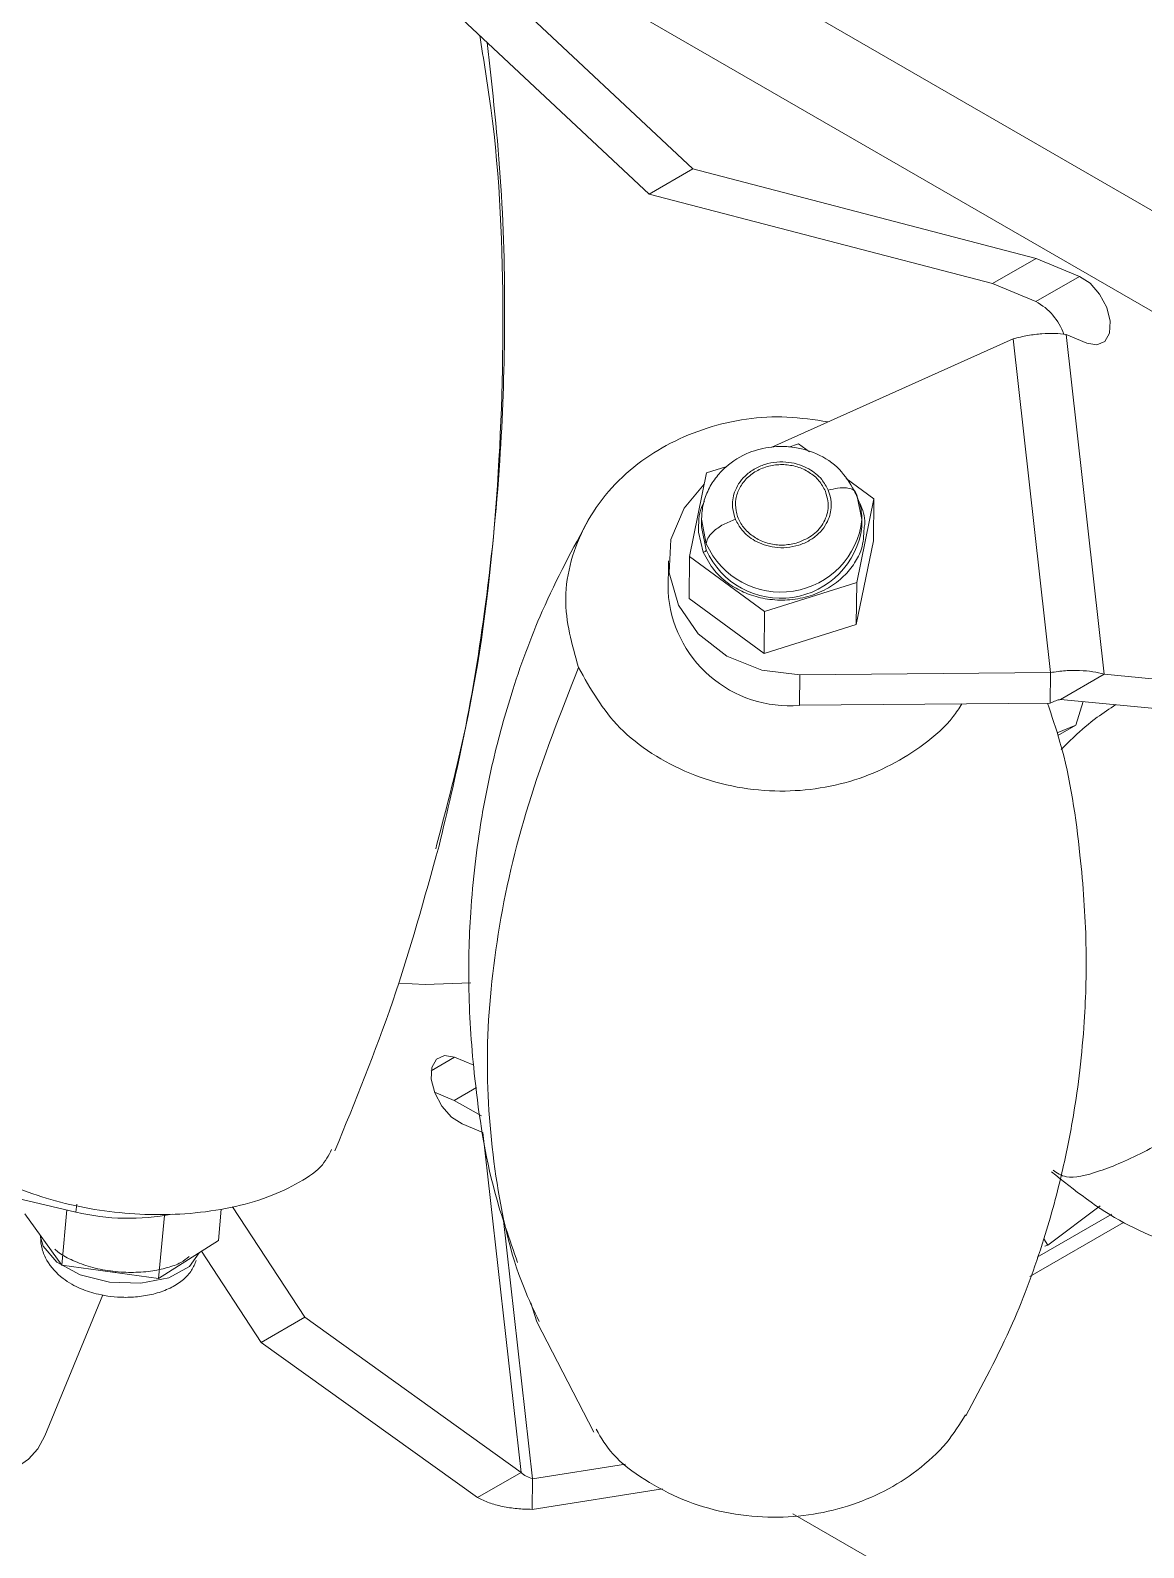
# Model space of a CAD drawing. Header units: millimetres. Extents: x -529 to 1738, y -425 to 849.
# Drawn here: x -14.58 to 3.45, y 198.03 to 222.62 of the extents above; entities that cross this region are included whole.
import ezdxf

# ---------------------------------------------------------------- set-up
doc = ezdxf.new("R2010")
doc.units = ezdxf.units.MM

msp = doc.modelspace()

# ---------------------------------------------------------------- linework, layer by layer
at = {"color": 7, "linetype": 'Continuous', "lineweight": 15}
for p, q in [((107.05, 159.969), (-6.087, 225.281)), ((105.636, 159.152), (-7.501, 224.465)), ((-7.22, 223.528), (-3.851, 220.372)), ((-7.927, 223.12), (-4.558, 219.964)), ((-3.851, 220.372), (-4.558, 219.964)), ((-3.851, 220.372), (1.711, 218.922)), ((-4.558, 219.964), (1.004, 218.513)), ((1.711, 218.922), (1.004, 218.513)), ((1.711, 218.922), (2.411, 218.629)), ((2.411, 218.629), (1.704, 218.221)), ((1.004, 218.513), (1.704, 218.221)), ((1.337, 217.619), (-2.572, 215.866)), ((1.943, 212.212), (1.337, 217.619)), ((2.195, 217.689), (2.812, 212.184)), ((2.195, 217.689), (2.532, 217.548)), ((-2.297, 215.866), (-2.137, 215.916)), ((-2.137, 215.916), (-1.959, 215.786)), ((-3.905, 214.09), (-3.629, 215.448)), ((-3.629, 215.448), (-3.302, 215.55)), ((-1.369, 215.354), (-0.921, 215.026)), ((-1.19, 215.065), (-1.243, 215.174)), ((-0.921, 215.026), (-1.196, 213.669)), ((-1.111, 214.689), (-1.19, 215.065)), ((-0.927, 214.347), (-0.921, 215.026)), ((-3.711, 214.695), (-3.712, 214.595)), ((-1.112, 214.571), (-1.111, 214.67)), ((-3.712, 214.595), (-3.712, 214.572)), ((-0.927, 214.347), (-1.203, 212.99)), ((-4.247, 214.021), (-4.251, 213.526)), ((-3.911, 213.411), (-3.905, 214.09)), ((-2.688, 213.201), (-3.905, 214.09)), ((-1.196, 213.669), (-2.688, 213.201)), ((-1.203, 212.99), (-1.196, 213.669)), ((-2.695, 212.521), (-3.911, 213.411)), ((-2.695, 212.521), (-2.688, 213.201)), ((-1.203, 212.99), (-2.695, 212.521)), ((-2.12, 212.177), (-2.125, 211.682)), ((-2.12, 212.177), (1.943, 212.212)), ((1.943, 212.212), (1.938, 211.717)), ((2.812, 212.184), (2.105, 211.776)), ((2.812, 212.184), (6.067, 211.877)), ((-2.125, 211.682), (1.938, 211.717)), ((2.105, 211.776), (5.36, 211.469)), ((2.473, 211.741), (2.354, 211.36)), ((2.354, 211.36), (2.048, 211.235)), ((2.062, 211.191), (2.354, 211.36)), ((-8.015, 209.355), (-7.996, 209.433)), ((-7.396, 205.849), (-7.71, 205.98)), ((-7.717, 205.28), (-8.035, 205.412)), ((-7.717, 205.28), (-7.356, 205.488)), ((-7.275, 205.028), (-7.717, 205.28)), ((-7.251, 204.758), (-7.589, 204.899)), ((-6.634, 199.253), (-7.251, 204.758)), ((-13.842, 203.471), (-17.71, 204.372)), ((-10.137, 201.767), (-11.307, 203.559)), ((2.744, 203.572), (1.899, 202.935)), ((-14.672, 203.442), (-14.072, 202.612)), ((-13.991, 203.506), (-14.072, 202.612)), ((-12.411, 203.415), (-12.503, 202.396)), ((-11.488, 203.52), (-11.535, 203.01)), ((1.608, 202.429), (3.125, 203.304)), ((2.933, 203.438), (1.724, 202.74)), ((-14.418, 203.069), (-14.419, 203.092)), ((-12.503, 202.396), (-11.535, 203.01)), ((-10.844, 201.359), (-11.809, 202.836)), ((1.852, 202.92), (1.899, 202.935)), ((-14.072, 202.612), (-12.503, 202.396)), ((-11.901, 202.668), (-11.894, 202.687)), ((-13.406, 202.131), (-14.348, 199.847)), ((-6.477, 202.003), (-6.377, 201.695)), ((-10.844, 201.359), (-10.137, 201.767)), ((-6.634, 199.253), (-10.137, 201.767)), ((-6.377, 201.695), (-5.456, 199.907)), ((-7.341, 198.845), (-10.844, 201.359)), ((-4.939, 199.388), (-6.449, 199.151)), ((-7.341, 198.845), (-6.634, 199.253)), ((-6.454, 198.655), (-6.449, 199.151)), ((-4.34, 198.987), (-6.454, 198.655)), ((-2.23, 198.585), (6.216, 193.71))]:
    msp.add_line(p, q, dxfattribs=at)
at = {"color": 8, "linetype": 'Continuous', "lineweight": 15}
for p, q in [((-3.711, 214.695), (-3.633, 214.299)), ((-3.681, 214.16), (-3.76, 214.485)), ((-3.712, 214.572), (-3.634, 214.2)), ((-8.087, 205.762), (-7.71, 205.98)), ((-13.842, 203.471), (-13.83, 203.601)), ((-6.449, 199.151), (-6.924, 203.382)), ((1.899, 202.935), (1.835, 203.039))]:
    msp.add_line(p, q, dxfattribs=at)
at = {"color": 7, "linetype": 'Continuous', "lineweight": 15, "flags": 128}
for points in [[(2.411, 218.629), (2.583, 218.518), (2.738, 218.342), (2.853, 218.127), (2.909, 217.906), (2.899, 217.713), (2.824, 217.577), (2.695, 217.519), (2.532, 217.548)], [(-3.666, 215.264), (-3.992, 214.876), (-4.205, 214.369), (-4.237, 213.829), (-4.085, 213.305), (-3.764, 212.841), (-3.301, 212.48), (-2.736, 212.252), (-2.12, 212.177)], [(-7.447, 207.186), (-8.186, 207.157), (-8.608, 207.179)], [(-7.71, 205.98), (-7.873, 206.009), (-8.002, 205.951), (-8.077, 205.815), (-8.087, 205.622), (-8.031, 205.402), (-7.916, 205.187), (-7.761, 205.01), (-7.589, 204.899)], [(-13.19, 202.491), (-13.282, 202.502), (-13.372, 202.516)], [(-15.998, 199.491), (-15.733, 199.361), (-15.474, 199.28), (-15.227, 199.25), (-14.997, 199.271), (-14.79, 199.344), (-14.61, 199.466), (-14.462, 199.635), (-14.348, 199.847)]]:
    msp.add_lwpolyline(points, dxfattribs=at)
at = {"color": 8, "linetype": 'Continuous', "lineweight": 15, "flags": 128}
msp.add_lwpolyline([(-11.846, 202.813), (-12.003, 202.591), (-12.338, 202.408), (-12.792, 202.318), (-13.297, 202.334), (-13.775, 202.453), (-14.154, 202.659), (-14.376, 202.919), (-14.418, 203.069)], dxfattribs=at)
at = {"color": 7, "linetype": 'Continuous', "lineweight": 15}
for centre, radius, start, end in [((1.268, 217.391), 0.938, 18.7628, 62.2808), ((-2.288, 213.641), 1.967, 183.3671, 274.7704), ((-12.986, 207.074), 3.704, 256.6432, 280.9229)]:
    msp.add_arc(centre, radius, start, end, dxfattribs=at)
at = {"color": 8, "linetype": 'Continuous', "lineweight": 15}
for centre, radius, start, end in [((-2.425, 214.837), 1.322, 204.0203, 353.5929), ((-2.425, 214.74), 1.324, 204.1015, 352.6368)]:
    msp.add_arc(centre, radius, start, end, dxfattribs=at)
for points, knots in [([(-14.541, 225.749), (-14.957, 224.689), (-15.545, 223.189), (-15.907, 221.623), (-16.013, 221.163)], [0, 0, 0, 0, 0.706064, 1, 1, 1, 1]), ([(-7.996, 209.433), (-7.832, 210.058), (-7.385, 211.757), (-7.014, 214.612), (-6.883, 217.968), (-6.989, 220.621), (-7.239, 222.143), (-7.303, 222.535)], [0, 0, 0, 0, 0.147772, 0.401687, 0.655602, 0.911338, 1, 1, 1, 1]), ([(-1.077, 214.544), (-1.083, 214.433), (-1.092, 214.239), (-1.227, 213.978), (-1.403, 213.761), (-1.648, 213.576), (-1.946, 213.444), (-2.273, 213.38), (-2.598, 213.386), (-2.896, 213.454), (-3.215, 213.598), (-3.506, 213.83), (-3.628, 214.059), (-3.681, 214.16)], [0, 0, 0, 0, 0.101975, 0.177455, 0.259323, 0.346084, 0.435515, 0.524946, 0.611706, 0.693575, 0.769054, 0.898033, 1, 1, 1, 1]), ([(-5.702, 212.294), (-5.993, 211.553), (-6.571, 210.082), (-7.05, 207.968), (-7.236, 205.947), (-7.078, 204.037), (-6.775, 202.618), (-6.426, 201.88), (-6.341, 201.701)], [0, 0, 0, 0, 0.190614, 0.37858, 0.565207, 0.751835, 0.939801, 1, 1, 1, 1]), ([(5.719, 205.865), (5.297, 205.576), (4.459, 205.002), (3.469, 204.434), (2.704, 204.101), (2.197, 203.996), (2.045, 204.104), (1.983, 204.149)], [0, 0, 0, 0, 0.215735, 0.428473, 0.639695, 0.850918, 1, 1, 1, 1])]:
    msp.add_open_spline(points, degree=3, knots=knots, dxfattribs=at)
at = {"color": 7, "linetype": 'Continuous', "lineweight": 15}
for points, knots in [([(-7.962, 209.403), (-7.829, 209.962), (-7.53, 211.219), (-7.188, 213.302), (-6.959, 215.534), (-6.879, 217.847), (-6.928, 220.115), (-7.096, 221.648), (-7.181, 222.421)], [0, 0, 0, 0, 0.126164, 0.283527, 0.472252, 0.634764, 0.815847, 1, 1, 1, 1]), ([(-1.661, 216.274), (-1.883, 216.307), (-2.534, 216.405), (-3.647, 216.237), (-4.619, 215.738), (-5.238, 215.154), (-5.608, 214.619), (-5.84, 214.031), (-5.971, 213.239), (-5.808, 212.666), (-5.702, 212.294)], [0, 0, 0, 0, 0.0902681, 0.2660237, 0.4417794, 0.5363917, 0.6330119, 0.729632, 0.8242444, 1, 1, 1, 1]), ([(-1.239, 215.161), (-1.309, 215.281), (-1.453, 215.526), (-1.823, 215.77), (-2.216, 215.879), (-2.594, 215.878), (-2.971, 215.784), (-3.279, 215.595), (-3.492, 215.364), (-3.617, 215.151), (-3.698, 214.918), (-3.707, 214.756), (-3.711, 214.676)], [0, 0, 0, 0, 0.127466, 0.26015, 0.380193, 0.474602, 0.580464, 0.710408, 0.782053, 0.855582, 0.9289, 1, 1, 1, 1]), ([(-3.161, 214.694), (-3.181, 214.758), (-3.226, 214.902), (-3.195, 215.103), (-3.113, 215.273), (-3.007, 215.402), (-2.862, 215.512), (-2.685, 215.59), (-2.492, 215.628), (-2.299, 215.624), (-2.123, 215.584), (-1.934, 215.499), (-1.761, 215.361), (-1.689, 215.226), (-1.657, 215.166)], [0, 0, 0, 0, 0.090318, 0.204563, 0.27142, 0.343936, 0.420786, 0.5, 0.579214, 0.656064, 0.72858, 0.795437, 0.909682, 1, 1, 1, 1]), ([(-2.153, 214.317), (-2.224, 214.3), (-2.367, 214.266), (-2.59, 214.289), (-2.797, 214.361), (-2.969, 214.485), (-3.096, 214.645), (-3.16, 214.831), (-3.164, 215.025), (-3.098, 215.21), (-2.977, 215.373), (-2.804, 215.495), (-2.598, 215.572), (-2.376, 215.589), (-2.156, 215.554), (-1.96, 215.461), (-1.797, 215.327), (-1.735, 215.21), (-1.704, 215.151)], [0, 0, 0, 0, 0.062462, 0.124997, 0.187424, 0.249997, 0.312424, 0.374997, 0.437424, 0.499997, 0.562424, 0.624997, 0.687424, 0.749997, 0.812424, 0.874997, 0.937462, 1, 1, 1, 1]), ([(-1.657, 215.166), (-1.637, 215.102), (-1.592, 214.958), (-1.623, 214.756), (-1.705, 214.586), (-1.811, 214.457), (-1.956, 214.348), (-2.133, 214.269), (-2.326, 214.231), (-2.519, 214.235), (-2.695, 214.275), (-2.884, 214.36), (-3.057, 214.498), (-3.129, 214.634), (-3.161, 214.694)], [0, 0, 0, 0, 0.090318, 0.204563, 0.27142, 0.343936, 0.420786, 0.5, 0.579214, 0.656064, 0.72858, 0.795437, 0.909682, 1, 1, 1, 1]), ([(-1.704, 215.151), (-1.68, 215.067), (-1.631, 214.9), (-1.715, 214.647), (-1.884, 214.429), (-2.063, 214.354), (-2.153, 214.317)], [0, 0, 0, 0, 0.250007, 0.500001, 0.750007, 1, 1, 1, 1]), ([(-1.19, 215.065), (-1.198, 215.098), (-1.214, 215.166), (-1.341, 215.209), (-1.498, 215.208), (-1.606, 215.179), (-1.657, 215.166)], [0, 0, 0, 0, 0.2702613, 0.5624294, 0.7897364, 1, 1, 1, 1]), ([(-1.111, 214.689), (-1.117, 214.776), (-1.128, 214.942), (-1.204, 215.091), (-1.239, 215.161)], [0, 0, 0, 0, 0.52831, 1, 1, 1, 1]), ([(-3.76, 214.485), (-3.759, 214.628), (-3.759, 214.803), (-3.678, 214.959), (-3.663, 214.988)], [0, 0, 0, 0, 0.818053, 1, 1, 1, 1]), ([(-1.144, 214.956), (-1.102, 214.849), (-1.048, 214.713), (-1.072, 214.573), (-1.077, 214.544)], [0, 0, 0, 0, 0.7906221, 1, 1, 1, 1]), ([(-5.53, 214.708), (-5.793, 214.222), (-6.273, 213.337), (-6.78, 211.954), (-7.091, 210.814), (-7.274, 209.886), (-7.387, 209.085), (-7.471, 208.154), (-7.497, 207.004), (-7.394, 205.551), (-7.159, 203.991), (-6.821, 203.031), (-6.689, 202.656)], [0, 0, 0, 0, 0.144915, 0.263624, 0.356754, 0.424646, 0.482202, 0.54469, 0.64776, 0.76554, 0.908409, 1, 1, 1, 1]), ([(-3.161, 214.694), (-3.227, 214.669), (-3.366, 214.616), (-3.524, 214.5), (-3.617, 214.387), (-3.628, 214.328), (-3.633, 214.299)], [0, 0, 0, 0, 0.270261, 0.562429, 0.789736, 1, 1, 1, 1]), ([(-3.681, 214.16), (-3.675, 214.163), (-3.661, 214.168), (-3.645, 214.18), (-3.636, 214.191), (-3.634, 214.197), (-3.634, 214.2)], [0, 0, 0, 0, 0.270261, 0.562429, 0.789736, 1, 1, 1, 1]), ([(-5.702, 212.294), (-5.508, 211.949), (-5.21, 211.419), (-4.523, 210.884), (-3.909, 210.56), (-3.229, 210.355), (-2.323, 210.25), (-1.2, 210.402), (-0.239, 210.912), (0.302, 211.389), (0.463, 211.635), (0.508, 211.705)], [0, 0, 0, 0, 0.1687818, 0.25964, 0.3524264, 0.4452127, 0.5360709, 0.7048527, 0.8736345, 0.9644927, 1, 1, 1, 1]), ([(0.569, 200.172), (0.832, 200.658), (1.312, 201.543), (1.819, 202.926), (2.13, 204.066), (2.313, 204.994), (2.426, 205.795), (2.51, 206.726), (2.537, 207.876), (2.43, 209.328), (2.236, 210.713), (1.963, 211.508), (1.892, 211.717)], [0, 0, 0, 0, 0.151091, 0.27486, 0.371959, 0.442745, 0.502753, 0.567904, 0.675368, 0.798167, 0.947125, 1, 1, 1, 1]), ([(2.999, 211.692), (2.897, 211.625), (2.655, 211.467), (2.368, 211.219), (2.185, 211.036), (2.117, 210.967)], [0, 0, 0, 0, 0.314476, 0.745195, 1, 1, 1, 1]), ([(-9.647, 204.466), (-9.321, 205.264), (-8.671, 206.852), (-8.197, 208.555), (-7.962, 209.403)], [0, 0, 0, 0, 0.502186, 1, 1, 1, 1]), ([(1.958, 204.124), (2.331, 203.825), (3.053, 203.247), (4.43, 202.768), (5.734, 202.629), (6.955, 202.753), (7.972, 203.049), (8.864, 203.482), (9.487, 203.904), (9.923, 204.275), (10.222, 204.567), (10.631, 205.03), (11.112, 205.76), (11.55, 206.759), (11.598, 207.55), (11.623, 207.948)], [0, 0, 0, 0, 0.1206057, 0.2334756, 0.3355118, 0.4248569, 0.5251986, 0.6106767, 0.6819994, 0.726356, 0.7632819, 0.8039994, 0.8580138, 0.9284295, 1, 1, 1, 1]), ([(-9.701, 204.485), (-9.75, 204.389), (-9.862, 204.174), (-10.276, 203.913), (-10.789, 203.679), (-11.404, 203.518), (-12.262, 203.407), (-13.391, 203.447), (-14.463, 203.711), (-15.208, 204.042), (-15.703, 204.356), (-16.06, 204.711), (-16.296, 205.011), (-16.301, 205.187), (-16.303, 205.235)], [0, 0, 0, 0, 0.062271, 0.139245, 0.217851, 0.296458, 0.373431, 0.51642, 0.659409, 0.736382, 0.814989, 0.893596, 0.970569, 1, 1, 1, 1]), ([(-14.418, 203.074), (-14.413, 203.007), (-14.402, 202.872), (-14.295, 202.631), (-14.085, 202.398), (-13.779, 202.225), (-13.449, 202.121), (-13.12, 202.082), (-12.806, 202.098), (-12.549, 202.147), (-12.312, 202.234), (-12.118, 202.356), (-11.976, 202.501), (-11.925, 202.614), (-11.901, 202.668)], [0, 0, 0, 0, 0.0648718, 0.1295679, 0.2495552, 0.3488603, 0.43344, 0.5489633, 0.6193331, 0.6954982, 0.7745872, 0.8534473, 0.9292619, 1, 1, 1, 1]), ([(-14.186, 202.87), (-14.164, 202.851), (-14.085, 202.782), (-13.891, 202.681), (-13.61, 202.577), (-13.286, 202.51), (-12.953, 202.487), (-12.636, 202.507), (-12.366, 202.565), (-12.141, 202.642), (-12.051, 202.718), (-12.009, 202.752)], [0, 0, 0, 0, 0.046502, 0.165482, 0.291572, 0.421542, 0.551513, 0.677602, 0.796583, 0.906277, 1, 1, 1, 1]), ([(0.567, 200.188), (0.47, 200.033), (0.26, 199.699), (-0.346, 199.144), (-1.314, 198.639), (-2.435, 198.485), (-3.341, 198.59), (-4.023, 198.795), (-4.631, 199.122), (-5.143, 199.493), (-5.335, 199.813), (-5.418, 199.952)], [0, 0, 0, 0, 0.083246, 0.17957, 0.358505, 0.53744, 0.633764, 0.732133, 0.830501, 0.926825, 1, 1, 1, 1])]:
    msp.add_open_spline(points, degree=3, knots=knots, dxfattribs=at)
for points in [[(1.337, 217.619), (1.417, 217.638), (1.576, 217.677), (1.805, 217.704), (2.018, 217.71), (2.136, 217.696), (2.195, 217.689)], [(2.812, 212.184), (2.752, 212.199), (2.633, 212.23), (2.417, 212.248), (2.185, 212.246), (2.024, 212.224), (1.943, 212.212)], [(1.938, 211.717), (1.97, 211.731), (2.033, 211.76), (2.081, 211.771), (2.105, 211.776)], [(-6.449, 199.151), (-6.484, 199.163), (-6.552, 199.188), (-6.607, 199.231), (-6.634, 199.253)], [(-7.341, 198.845), (-7.28, 198.816), (-7.157, 198.758), (-6.937, 198.7), (-6.7, 198.662), (-6.536, 198.657), (-6.454, 198.655)]]:
    msp.add_open_spline(points, degree=3, dxfattribs=at)

doc.saveas('drawing.dxf')
